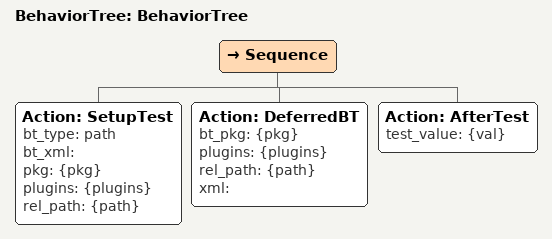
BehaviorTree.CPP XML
<?xml version="1.0"?>
<root main_tree_to_execute="BehaviorTree">
    <BehaviorTree ID="BehaviorTree">
        <Sequence>
            <Action ID="SetupTest" bt_type="path" bt_xml="" pkg="{pkg}" plugins="{plugins}" rel_path="{path}"/>
            <Action ID="DeferredBT" bt_pkg="{pkg}" plugins="{plugins}" rel_path="{path}" xml=""/>
            <Action ID="AfterTest" test_value="{val}"/>
        </Sequence>
    </BehaviorTree>
</root>
